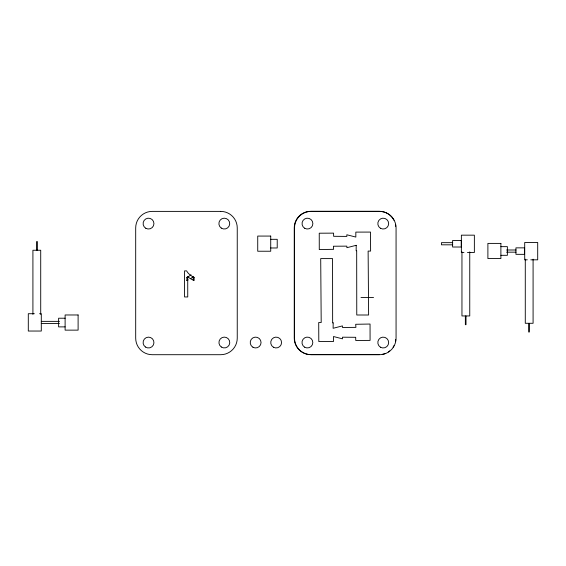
<?xml version="1.0" encoding="UTF-8"?>
<svg xmlns="http://www.w3.org/2000/svg" width="566" height="566" viewBox="0 0 566 566"><rect width="100%" height="100%" fill="white"/><g stroke="black" fill="none" stroke-linecap="round" stroke-linejoin="round"><path stroke-width="0.85" d="M270.725 239.319L277.22 239.319L277.22 247.979L270.725 247.979M452.729 242.665L441.466 242.665L441.466 244.816L452.729 244.83M500.889 246.649L507.384 246.649L507.384 255.316L500.889 255.316M506.528 250.002L516.058 250.002M506.528 252.167L516.058 252.167M463.971 252.493L461.375 252.493L461.375 235.166L474.365 235.166L474.365 252.493L467.438 252.493M527.307 259.822L524.703 259.822L524.703 242.496L537.7 242.496L537.7 259.822L530.767 259.822M360.995 297.525L373.546 297.525M34.363 313.713L28.3 313.713L28.3 331.039L41.297 331.039L41.297 313.713L39.563 313.713M65.111 318.219L58.616 318.219L58.616 326.886L65.111 326.886M41.276 321.368L59.472 321.368M41.276 323.533L59.472 323.533M310.798 354.613L379.262 354.613M533.087 259.186L533.087 323.285L525.283 323.285L525.283 259.186M529.344 323.37L529.344 332.03L528.694 332.03L528.694 323.37M469.752 251.849L469.752 315.948L461.955 315.948L461.955 251.849M466.009 316.033L466.009 324.693L465.358 324.693L465.358 316.033M194.117 277.397L194.117 280.481A22.449 22.449 0 0 1 190.77 278.819A16.973 16.973 0 0 1 187.721 276.661L187.742 296.959L184.551 296.959L184.551 270.881L186.61 270.881L187.558 272.373A15.749 15.749 0 0 0 189.447 274.347A19.393 19.393 0 0 0 194.124 277.382M193.232 280.17L193.232 276.64A19.796 19.796 0 0 1 190.431 278.677M186.851 277.397L186.851 280.481M40.717 314.349L40.717 250.25L32.913 250.25L32.913 314.349M37.306 250.172L37.306 241.505L36.656 241.505L36.656 250.172M188.202 279.845A19.796 19.796 0 0 1 186.822 280.396M191.025 274.8A18.968 18.968 0 0 1 186.844 277.375M309.312 354.549A16.541 16.541 0 0 1 294.249 338.072L294.249 227.843A16.541 16.541 0 0 1 310.798 211.295L379.262 211.295A16.541 16.541 0 0 1 393.957 220.245M395.528 224.829A16.541 16.541 0 0 1 395.74 226.358M395.74 339.558A16.541 16.541 0 0 1 395.528 341.079M393.957 345.67A16.541 16.541 0 0 1 393.108 347.121M389.684 350.913A16.541 16.541 0 0 1 388.311 351.918M385.347 353.453A16.541 16.541 0 0 1 382.269 354.337M333.162 322.882L333.126 328.287L342.43 325.91L342.472 327.459L355.908 327.367L355.703 324.283L370.051 324.042L370.079 340.399L355.745 340.47L355.696 337.301L342.472 337.195L342.494 338.836L333.487 336.529L333.501 341.496L318.8 341.524L318.715 322.528L321.198 322.514L320.71 258.591L332.56 258.605L332.638 322.875L333.162 322.882M356.198 245.311L356.156 250.724L356.679 250.724L356.764 315L368.615 315.007L368.126 251.085L370.61 251.078L370.518 232.081L355.823 232.11L355.837 237.069L346.824 234.77L346.852 236.411L333.629 236.298L333.579 233.135L319.245 233.206L319.274 249.564L333.622 249.316L333.416 246.231L346.845 246.139L346.894 247.696L356.198 245.311M220.705 211.387L152.24 211.387A16.541 16.541 0 0 0 135.691 227.928L135.691 338.157A16.541 16.541 0 0 0 152.24 354.705L220.705 354.705A16.541 16.541 0 0 0 237.246 338.157L237.246 227.928A16.541 16.541 0 0 0 220.705 211.387M379.524 211.387L311.059 211.387A16.541 16.541 0 0 0 294.511 227.928L294.511 338.157A16.541 16.541 0 0 0 311.059 354.705L379.524 354.705A16.541 16.541 0 0 0 396.066 338.157L396.066 227.928A16.541 16.541 0 0 0 379.524 211.387M270.725 236.072L257.728 236.072L257.728 251.233L270.725 251.233L270.725 236.072M461.269 240.522L452.602 240.522L452.602 247.009L461.269 247.024L461.269 240.536M500.889 243.401L487.892 243.401L487.892 258.563L500.889 258.563L500.889 243.401M524.597 247.858L515.937 247.858L515.937 254.339L524.597 254.353L524.597 247.873M78.108 314.972L65.111 314.972L65.111 330.134L78.108 330.134L78.108 314.972M145.49 347.036A5.412 5.412 0 0 0 153.924 342.932A5.412 5.412 0 0 0 146.155 337.676A5.412 5.412 0 0 0 145.49 347.036M145.816 228.289A5.412 5.412 0 0 0 153.938 223.598A5.412 5.412 0 0 0 145.816 218.908A5.412 5.412 0 0 0 145.816 228.289M221.271 228.084A5.412 5.412 0 0 0 229.704 223.987A5.412 5.412 0 0 0 221.936 218.731A5.412 5.412 0 0 0 221.271 228.084M221.32 347.008A5.412 5.412 0 0 0 229.754 342.911A5.412 5.412 0 0 0 221.985 337.654A5.412 5.412 0 0 0 221.32 347.008M273.442 347.227A5.412 5.412 0 0 0 281.564 342.536A5.412 5.412 0 0 0 273.442 337.845A5.412 5.412 0 0 0 273.442 347.227M304.699 347.213A5.412 5.412 0 0 0 312.821 342.522A5.412 5.412 0 0 0 304.699 337.831A5.412 5.412 0 0 0 304.699 347.213M304.749 228.289A5.412 5.412 0 0 0 312.871 223.598A5.412 5.412 0 0 0 304.749 218.908A5.412 5.412 0 0 0 304.749 228.289M380.529 228.289A5.412 5.412 0 0 0 388.651 223.598A5.412 5.412 0 0 0 380.529 218.908A5.412 5.412 0 0 0 380.529 228.289M380.529 347.241A5.412 5.412 0 0 0 388.651 342.55A5.412 5.412 0 0 0 380.529 337.86A5.412 5.412 0 0 0 380.529 347.241M252.931 347.227A5.412 5.412 0 0 0 261.053 342.536A5.412 5.412 0 0 0 252.931 337.845A5.412 5.412 0 0 0 252.931 347.227"/></g></svg>
